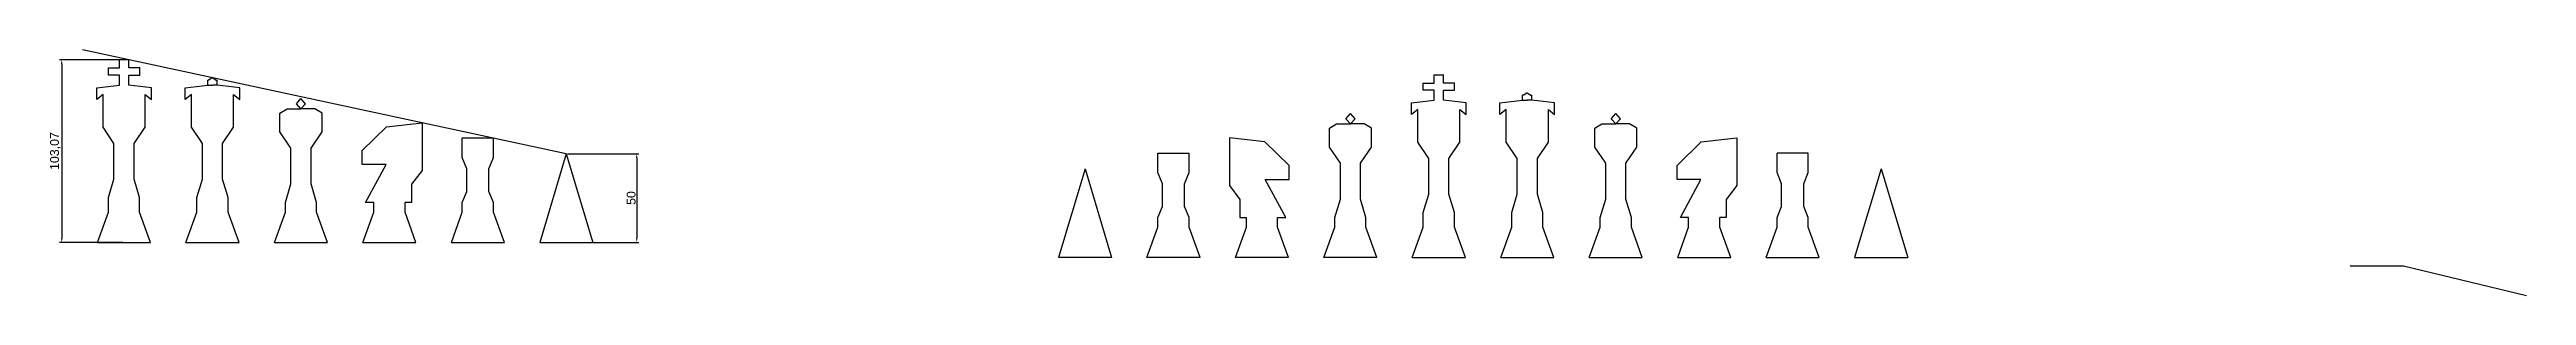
# Model space of a CAD drawing. Header units: millimetres. Extents: x -26 to 1374, y 240 to 379.
import ezdxf

# ---------------------------------------------------------------- set-up
doc = ezdxf.new("R2010")
doc.units = ezdxf.units.MM
doc.styles.get("Standard").update_dxf_attribs({"font": 'arial.ttf'})
doc.dimstyles.new('ISO-25', dxfattribs={"dimtxt": 5, "dimasz": 2.5, "dimexe": 1.25, "dimexo": 0.625, "dimtad": 1, "dimtxsty": 'Standard', "dimcen": 2.5, "dimadec": 0, "dimazin": 0, "dimtfac": 1, "dimtmove": 0, "dimatfit": 3, "dimfxl": 1, "dimarcsym": 0})

# ---------------------------------------------------------------- blocks, each defined once
blk = doc.blocks.new('*D1')
at = {"color": 0, "lineweight": -2}
for p, q in [((266.6, 320.3), (307, 320.3)), ((305.8, 317.8), (305.8, 272.8)), ((272.1, 270.3), (307, 270.3))]:
    blk.add_line(p, q, dxfattribs=at)
at = {"color": 0}
for points in [[(306.2, 317.8), (305.3, 317.8), (305.8, 320.3)], [(305.3, 272.8), (306.2, 272.8), (305.8, 270.3)]]:
    blk.add_solid(points, dxfattribs=at)
at = {"layer": 'Defpoints', "color": 0}
for p in [(266, 320.3), (271.5, 270.3), (305.8, 270.3)]:
    blk.add_point(p, dxfattribs=at)
at = {"color": 0, "insert": (302.6, 295.3), "char_height": 5, "attachment_point": 5, "rotation": 90}
blk.add_mtext('50', dxfattribs=at)
blk = doc.blocks.new('*D2')
at = {"color": 0, "lineweight": -2}
for p, q in [((15.3, 373.3), (-20.5, 373.3)), ((-19.3, 370.8), (-19.3, 272.8)), ((15.3, 270.3), (-20.5, 270.3))]:
    blk.add_line(p, q, dxfattribs=at)
at = {"color": 0}
for points in [[(-18.8, 370.8), (-19.7, 370.8), (-19.3, 373.3)], [(-19.7, 272.8), (-18.8, 272.8), (-19.3, 270.3)]]:
    blk.add_solid(points, dxfattribs=at)
at = {"layer": 'Defpoints', "color": 0}
for p in [(16, 373.3), (-19.3, 270.3), (16, 270.3)]:
    blk.add_point(p, dxfattribs=at)
at = {"color": 0, "insert": (-22.9, 321.8), "char_height": 5, "attachment_point": 5, "rotation": 90}
blk.add_mtext('103,07', dxfattribs=at)

msp = doc.modelspace()

# ---------------------------------------------------------------- linework, layer by layer
for p, q in [((265.954, 320.268), (-7.598, 378.962)), ((7.113, 364.569), (7.113, 368.63)), ((7.113, 368.63), (13.306, 368.63)), ((13.306, 364.569), (7.113, 364.569)), ((13.306, 368.63), (13.306, 373.341)), ((13.306, 373.341), (18.601, 373.341)), ((13.306, 358.89), (13.306, 364.569)), ((18.601, 368.63), (18.601, 373.341)), ((24.795, 368.63), (18.601, 368.63)), ((18.601, 358.89), (18.601, 364.569)), ((18.601, 364.569), (24.795, 364.569)), ((24.795, 364.569), (24.795, 368.63)), ((756.516, 360.142), (756.516, 364.852)), ((756.516, 364.852), (761.811, 364.852)), ((761.811, 360.142), (761.811, 364.852)), ((0.497, 357.461), (13.306, 358.89)), ((0.497, 350.861), (0.497, 357.461)), ((4.051, 353.738), (0.497, 350.861)), ((4.051, 345.945), (4.051, 353.738)), ((31.411, 357.461), (18.601, 358.89)), ((27.856, 345.945), (27.856, 353.738)), ((27.856, 353.738), (31.411, 350.861)), ((31.411, 350.861), (31.411, 357.461)), ((50.497, 357.461), (63.306, 358.89)), ((50.497, 350.861), (50.497, 357.461)), ((54.051, 353.738), (50.497, 350.861)), ((54.051, 345.945), (54.051, 353.738)), ((63.306, 358.89), (63.306, 361.739)), ((63.927, 361.739), (63.306, 361.739)), ((63.306, 358.89), (65.954, 358.89)), ((65.954, 363.181), (63.927, 361.739)), ((65.954, 363.181), (67.98, 361.739)), ((68.601, 358.89), (65.954, 358.89)), ((67.98, 361.739), (68.601, 361.739)), ((68.601, 358.89), (68.601, 361.739)), ((81.411, 357.461), (68.601, 358.89)), ((77.856, 345.945), (77.856, 353.738)), ((77.856, 353.738), (81.411, 350.861)), ((81.411, 350.861), (81.411, 357.461)), ((113.344, 348.515), (115.954, 351.454)), ((118.564, 348.515), (115.954, 351.454)), ((743.707, 348.972), (756.516, 350.401)), ((750.323, 356.08), (750.323, 360.142)), ((750.323, 360.142), (756.516, 360.142)), ((756.516, 356.08), (750.323, 356.08)), ((756.516, 350.401), (756.516, 356.08)), ((768.005, 360.142), (761.811, 360.142)), ((761.811, 350.401), (761.811, 356.08)), ((761.811, 356.08), (768.005, 356.08)), ((774.621, 348.972), (761.811, 350.401)), ((768.005, 356.08), (768.005, 360.142)), ((793.707, 348.972), (806.516, 350.401)), ((806.516, 350.401), (806.516, 353.251)), ((807.137, 353.251), (806.516, 353.251)), ((806.516, 350.401), (809.164, 350.401)), ((809.164, 354.692), (807.137, 353.251)), ((809.164, 354.692), (811.19, 353.251)), ((811.811, 350.401), (809.164, 350.401)), ((811.19, 353.251), (811.811, 353.251)), ((811.811, 350.401), (811.811, 353.251)), ((824.621, 348.972), (811.811, 350.401)), ((4.051, 335.284), (4.051, 345.945)), ((27.856, 335.284), (27.856, 345.945)), ((54.051, 335.284), (54.051, 345.945)), ((77.856, 335.284), (77.856, 345.945)), ((104.051, 343.232), (108.167, 345.601)), ((104.051, 332.571), (104.051, 343.232)), ((108.167, 345.601), (115.954, 345.601)), ((115.954, 345.601), (113.344, 348.515)), ((115.954, 345.601), (118.564, 348.515)), ((123.741, 345.601), (115.954, 345.601)), ((127.856, 343.232), (123.741, 345.601)), ((127.856, 332.571), (127.856, 343.232)), ((164.319, 335.402), (184.369, 337.773)), ((184.369, 337.773), (184.369, 310.844)), ((697.261, 334.743), (701.377, 337.112)), ((701.377, 337.112), (709.164, 337.112)), ((706.554, 340.026), (709.164, 342.965)), ((709.164, 337.112), (706.554, 340.026)), ((711.773, 340.026), (709.164, 342.965)), ((709.164, 337.112), (711.773, 340.026)), ((716.951, 337.112), (709.164, 337.112)), ((721.066, 334.743), (716.951, 337.112)), ((743.707, 342.373), (743.707, 348.972)), ((747.261, 345.249), (743.707, 342.373)), ((747.261, 337.456), (747.261, 345.249)), ((747.261, 326.795), (747.261, 337.456)), ((771.066, 337.456), (771.066, 345.249)), ((771.066, 345.249), (774.621, 342.373)), ((771.066, 326.795), (771.066, 337.456)), ((774.621, 342.373), (774.621, 348.972)), ((793.707, 342.373), (793.707, 348.972)), ((797.261, 345.249), (793.707, 342.373)), ((797.261, 337.456), (797.261, 345.249)), ((797.261, 326.795), (797.261, 337.456)), ((821.066, 337.456), (821.066, 345.249)), ((821.066, 345.249), (824.621, 342.373)), ((821.066, 326.795), (821.066, 337.456)), ((824.621, 342.373), (824.621, 348.972)), ((847.261, 334.743), (851.377, 337.112)), ((851.377, 337.112), (859.164, 337.112)), ((856.554, 340.026), (859.164, 342.965)), ((859.164, 337.112), (856.554, 340.026)), ((861.773, 340.026), (859.164, 342.965)), ((859.164, 337.112), (861.773, 340.026)), ((866.951, 337.112), (859.164, 337.112)), ((871.066, 334.743), (866.951, 337.112)), ((10.261, 326.145), (4.051, 335.284)), ((10.261, 305.965), (10.261, 326.145)), ((21.647, 326.145), (27.856, 335.284)), ((21.647, 305.965), (21.647, 326.145)), ((60.261, 326.145), (54.051, 335.284)), ((60.261, 305.965), (60.261, 326.145)), ((71.647, 326.145), (77.856, 335.284)), ((71.647, 305.965), (71.647, 326.145)), ((110.261, 323.432), (104.051, 332.571)), ((110.261, 303.252), (110.261, 323.432)), ((121.647, 323.432), (127.856, 332.571)), ((121.647, 303.252), (121.647, 323.432)), ((150.612, 322.076), (164.319, 335.402)), ((150.612, 314.271), (150.612, 322.076)), ((224.759, 329.107), (207.149, 329.107)), ((207.149, 318.148), (207.149, 329.107)), ((224.759, 318.148), (224.759, 329.107)), ((660.798, 326.914), (640.749, 329.284)), ((640.749, 329.284), (640.749, 302.355)), ((674.506, 313.587), (660.798, 326.914)), ((697.261, 324.082), (697.261, 334.743)), ((703.471, 314.944), (697.261, 324.082)), ((714.856, 314.944), (721.066, 324.082)), ((721.066, 324.082), (721.066, 334.743)), ((753.471, 317.657), (747.261, 326.795)), ((764.856, 317.657), (771.066, 326.795)), ((803.471, 317.657), (797.261, 326.795)), ((814.856, 317.657), (821.066, 326.795)), ((847.261, 324.082), (847.261, 334.743)), ((853.471, 314.944), (847.261, 324.082)), ((864.856, 314.944), (871.066, 324.082)), ((871.066, 324.082), (871.066, 334.743)), ((893.822, 313.587), (907.529, 326.914)), ((907.529, 326.914), (927.579, 329.284)), ((927.579, 329.284), (927.579, 302.355)), ((164.129, 314.271), (150.612, 314.271)), ((152.516, 292.864), (164.129, 314.271)), ((184.369, 310.844), (178.407, 303.038)), ((209.719, 311.791), (207.149, 318.148)), ((209.719, 299.019), (209.719, 311.791)), ((222.189, 311.791), (224.759, 318.148)), ((222.189, 299.019), (222.189, 311.791)), ((265.954, 320.268), (250.954, 270.268)), ((265.954, 320.268), (280.954, 270.268)), ((559.164, 311.779), (544.164, 261.779)), ((559.164, 311.779), (574.164, 261.779)), ((600.359, 309.66), (600.359, 320.618)), ((600.359, 320.618), (617.969, 320.618)), ((602.929, 303.302), (600.359, 309.66)), ((615.399, 303.302), (617.969, 309.66)), ((617.969, 309.66), (617.969, 320.618)), ((674.506, 305.782), (674.506, 313.587)), ((703.471, 294.764), (703.471, 314.944)), ((714.856, 294.764), (714.856, 314.944)), ((753.471, 297.477), (753.471, 317.657)), ((764.856, 297.477), (764.856, 317.657)), ((803.471, 297.477), (803.471, 317.657)), ((814.856, 297.477), (814.856, 317.657)), ((853.471, 294.764), (853.471, 314.944)), ((864.856, 294.764), (864.856, 314.944)), ((893.822, 305.782), (893.822, 313.587)), ((967.969, 320.618), (950.359, 320.618)), ((950.359, 309.66), (950.359, 320.618)), ((952.929, 303.302), (950.359, 309.66)), ((965.399, 303.302), (967.969, 309.66)), ((967.969, 309.66), (967.969, 320.618)), ((1009.164, 311.779), (994.164, 261.779)), ((1009.164, 311.779), (1024.164, 261.779)), ((7.149, 295.576), (10.261, 305.965)), ((7.149, 290.151), (7.149, 295.576)), ((24.759, 295.576), (21.647, 305.965)), ((24.759, 290.151), (24.759, 295.576)), ((57.149, 295.576), (60.261, 305.965)), ((57.149, 290.151), (57.149, 295.576)), ((74.759, 295.576), (71.647, 305.965)), ((74.759, 290.151), (74.759, 295.576)), ((107.149, 292.864), (110.261, 303.252)), ((124.759, 292.864), (121.647, 303.252)), ((178.407, 303.038), (178.407, 292.864)), ((207.149, 292.864), (209.719, 299.019)), ((224.759, 292.864), (222.189, 299.019)), ((602.929, 290.53), (602.929, 303.302)), ((615.399, 290.53), (615.399, 303.302)), ((640.749, 302.355), (646.71, 294.55)), ((646.71, 294.55), (646.71, 284.375)), ((672.602, 284.375), (660.989, 305.782)), ((660.989, 305.782), (674.506, 305.782)), ((700.359, 284.375), (703.471, 294.764)), ((717.969, 284.375), (714.856, 294.764)), ((750.359, 287.088), (753.471, 297.477)), ((767.969, 287.088), (764.856, 297.477)), ((800.359, 287.088), (803.471, 297.477)), ((817.969, 287.088), (814.856, 297.477)), ((850.359, 284.375), (853.471, 294.764)), ((867.969, 284.375), (864.856, 294.764)), ((907.339, 305.782), (893.822, 305.782)), ((895.726, 284.375), (907.339, 305.782)), ((927.579, 302.355), (921.617, 294.55)), ((921.617, 294.55), (921.617, 284.375)), ((952.929, 290.53), (952.929, 303.302)), ((965.399, 290.53), (965.399, 303.302)), ((0.954, 270.268), (7.149, 287.438)), ((7.149, 287.438), (7.149, 292.864)), ((7.149, 287.438), (7.149, 292.864)), ((24.759, 287.438), (24.759, 292.864)), ((24.759, 287.438), (24.759, 292.864)), ((30.954, 270.268), (24.759, 287.438)), ((50.954, 270.268), (57.149, 287.438)), ((57.149, 287.438), (57.149, 292.864)), ((74.759, 287.438), (74.759, 292.864)), ((80.954, 270.268), (74.759, 287.438)), ((100.954, 270.268), (107.149, 287.438)), ((107.149, 287.438), (107.149, 292.864)), ((107.149, 287.438), (107.149, 292.864)), ((124.759, 287.438), (124.759, 292.864)), ((130.954, 270.268), (124.759, 287.438)), ((150.954, 270.268), (157.149, 287.438)), ((157.149, 292.864), (152.516, 292.864)), ((157.149, 287.438), (157.149, 292.864)), ((174.759, 287.438), (174.759, 292.864)), ((178.407, 292.864), (174.759, 292.864)), ((180.954, 270.268), (174.759, 287.438)), ((200.954, 270.268), (207.149, 287.438)), ((207.149, 287.438), (207.149, 292.864)), ((224.759, 287.438), (224.759, 292.864)), ((230.954, 270.268), (224.759, 287.438)), ((600.359, 284.375), (602.929, 290.53)), ((600.359, 278.949), (600.359, 284.375)), ((617.969, 284.375), (615.399, 290.53)), ((617.969, 278.949), (617.969, 284.375)), ((646.71, 284.375), (650.359, 284.375)), ((650.359, 278.949), (650.359, 284.375)), ((667.969, 278.949), (667.969, 284.375)), ((667.969, 284.375), (672.602, 284.375)), ((700.359, 278.949), (700.359, 284.375)), ((717.969, 278.949), (717.969, 284.375)), ((717.969, 278.949), (717.969, 284.375)), ((750.359, 281.662), (750.359, 287.088)), ((750.359, 278.949), (750.359, 284.375)), ((750.359, 278.949), (750.359, 284.375)), ((767.969, 281.662), (767.969, 287.088)), ((767.969, 278.949), (767.969, 284.375)), ((767.969, 278.949), (767.969, 284.375)), ((800.359, 281.662), (800.359, 287.088)), ((800.359, 278.949), (800.359, 284.375)), ((817.969, 281.662), (817.969, 287.088)), ((817.969, 278.949), (817.969, 284.375)), ((850.359, 278.949), (850.359, 284.375)), ((850.359, 278.949), (850.359, 284.375)), ((867.969, 278.949), (867.969, 284.375)), ((900.359, 284.375), (895.726, 284.375)), ((900.359, 278.949), (900.359, 284.375)), ((917.969, 278.949), (917.969, 284.375)), ((921.617, 284.375), (917.969, 284.375)), ((950.359, 284.375), (952.929, 290.53)), ((950.359, 278.949), (950.359, 284.375)), ((967.969, 284.375), (965.399, 290.53)), ((967.969, 278.949), (967.969, 284.375)), ((0.954, 270.268), (30.954, 270.268)), ((50.954, 270.268), (80.954, 270.268)), ((100.954, 270.268), (130.954, 270.268)), ((150.954, 270.268), (180.954, 270.268)), ((200.954, 270.268), (230.954, 270.268)), ((250.954, 270.268), (280.954, 270.268)), ((594.164, 261.779), (600.359, 278.949)), ((624.164, 261.779), (617.969, 278.949)), ((644.164, 261.779), (650.359, 278.949)), ((674.164, 261.779), (667.969, 278.949)), ((694.164, 261.779), (700.359, 278.949)), ((724.164, 261.779), (717.969, 278.949)), ((744.164, 261.779), (750.359, 278.949)), ((774.164, 261.779), (767.969, 278.949)), ((794.164, 261.779), (800.359, 278.949)), ((824.164, 261.779), (817.969, 278.949)), ((844.164, 261.779), (850.359, 278.949)), ((874.164, 261.779), (867.969, 278.949)), ((894.164, 261.779), (900.359, 278.949)), ((924.164, 261.779), (917.969, 278.949)), ((944.164, 261.779), (950.359, 278.949)), ((974.164, 261.779), (967.969, 278.949)), ((574.164, 261.779), (544.164, 261.779)), ((624.164, 261.779), (594.164, 261.779)), ((674.164, 261.779), (644.164, 261.779)), ((724.164, 261.779), (694.164, 261.779)), ((744.164, 261.779), (774.164, 261.779)), ((794.164, 261.779), (824.164, 261.779)), ((844.164, 261.779), (874.164, 261.779)), ((894.164, 261.779), (924.164, 261.779)), ((944.164, 261.779), (974.164, 261.779)), ((994.164, 261.779), (1024.164, 261.779)), ((1274.355, 257.161), (1304.355, 257.161)), ((1304.355, 257.161), (1373.947, 240.455))]:
    msp.add_line(p, q)

# ---------------------------------------------------------------- dimensions: what is measured, and where the dimension line sits
for base, p1, p2, picture, middle in [((-19.261, 270.268), (15.954, 373.341), (15.954, 270.268), '*D2', (-22.891, 321.804)), ((305.756, 270.268), (265.954, 320.268), (271.488, 270.268), '*D1', (302.578, 295.268))]:
    dim = msp.add_linear_dim(base=base, p1=p1, p2=p2, angle=90, dimstyle='ISO-25')
    dim.commit()
    dim.dimension.update_dxf_attribs({"geometry": picture, "text_midpoint": middle})

doc.saveas('drawing.dxf')
